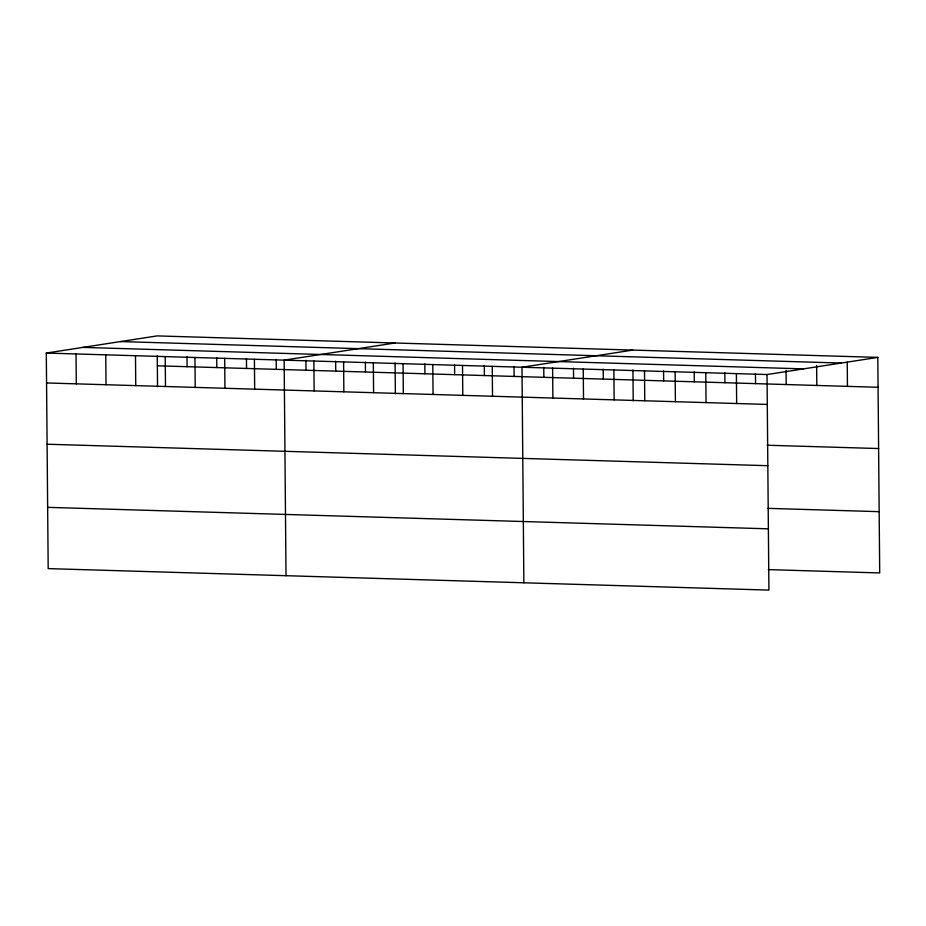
<?xml version="1.0" encoding="UTF-8"?>
<svg xmlns="http://www.w3.org/2000/svg" width="926" height="926" viewBox="0 0 926 926"><rect width="100%" height="100%" fill="white"/><g stroke="black" fill="none" stroke-linecap="round" stroke-linejoin="round"><path stroke-width="1.39" d="M877.813 357.39L767.029 374.532L768.916 590.093L48.187 568.61L46.3 353.061L157.084 335.906L877.813 357.39L879.7 572.939L768.314 569.617M394.927 342.99L284.143 360.145L286.018 575.706M632.771 350.086L521.986 367.24L523.861 582.79M120.53 341.567L841.259 363.05M82.865 347.4L803.594 368.872M46.3 353.061L767.029 374.532M157.351 365.805L878.08 387.276M46.566 382.959L767.295 404.43M767.226 445.232L878.612 448.543M47.099 444.225L767.828 465.697M767.781 508.351L879.168 511.673M47.643 507.344L768.372 528.827M847.232 362.17L847.452 386.362M816.639 365.527L816.813 385.447M786.058 370.307L786.186 384.545M755.466 373.664L755.558 383.63M736.402 373.618L736.656 403.516M724.838 372.75L724.919 382.716M705.774 372.715L706.029 402.602M694.211 371.835L694.292 381.801M675.135 371.801L675.401 401.687M663.572 370.921L663.664 380.887M644.508 370.886L644.762 400.773M632.944 370.006L633.21 400.865M613.88 369.972L614.135 399.87M603.22 369.127L603.301 379.093M583.241 369.057L583.507 398.956M573.483 368.235L573.576 378.202M552.614 368.143L552.88 398.041M543.759 367.356L543.84 377.322M514.023 366.465L514.115 376.431M492.25 366.349L492.516 396.247M484.298 365.585L484.379 375.551M462.525 365.457L462.78 395.356M454.562 364.694L454.654 374.66M432.789 364.578L433.055 394.464M424.837 363.814L424.918 373.78M403.065 363.686L403.319 393.585M395.101 362.923L395.367 393.781M373.328 362.807L373.595 392.693M365.376 362.043L365.457 371.997M343.604 361.916L343.859 391.814M335.64 361.152L335.733 371.118M313.868 361.036L314.134 390.922M305.916 360.272L305.997 370.226M276.179 359.381L276.272 369.347M254.407 359.265L254.673 389.151M246.455 358.489L246.536 368.455M224.682 358.374L224.937 388.272M216.719 357.61L216.811 367.576M194.946 357.494L195.212 387.381M186.994 356.718L187.075 366.684M165.222 356.603L165.476 386.501M157.258 355.839L157.536 386.686M135.485 355.723L135.752 385.61M105.761 354.832L106.015 384.73M76.025 353.952L76.291 383.839"/></g></svg>
